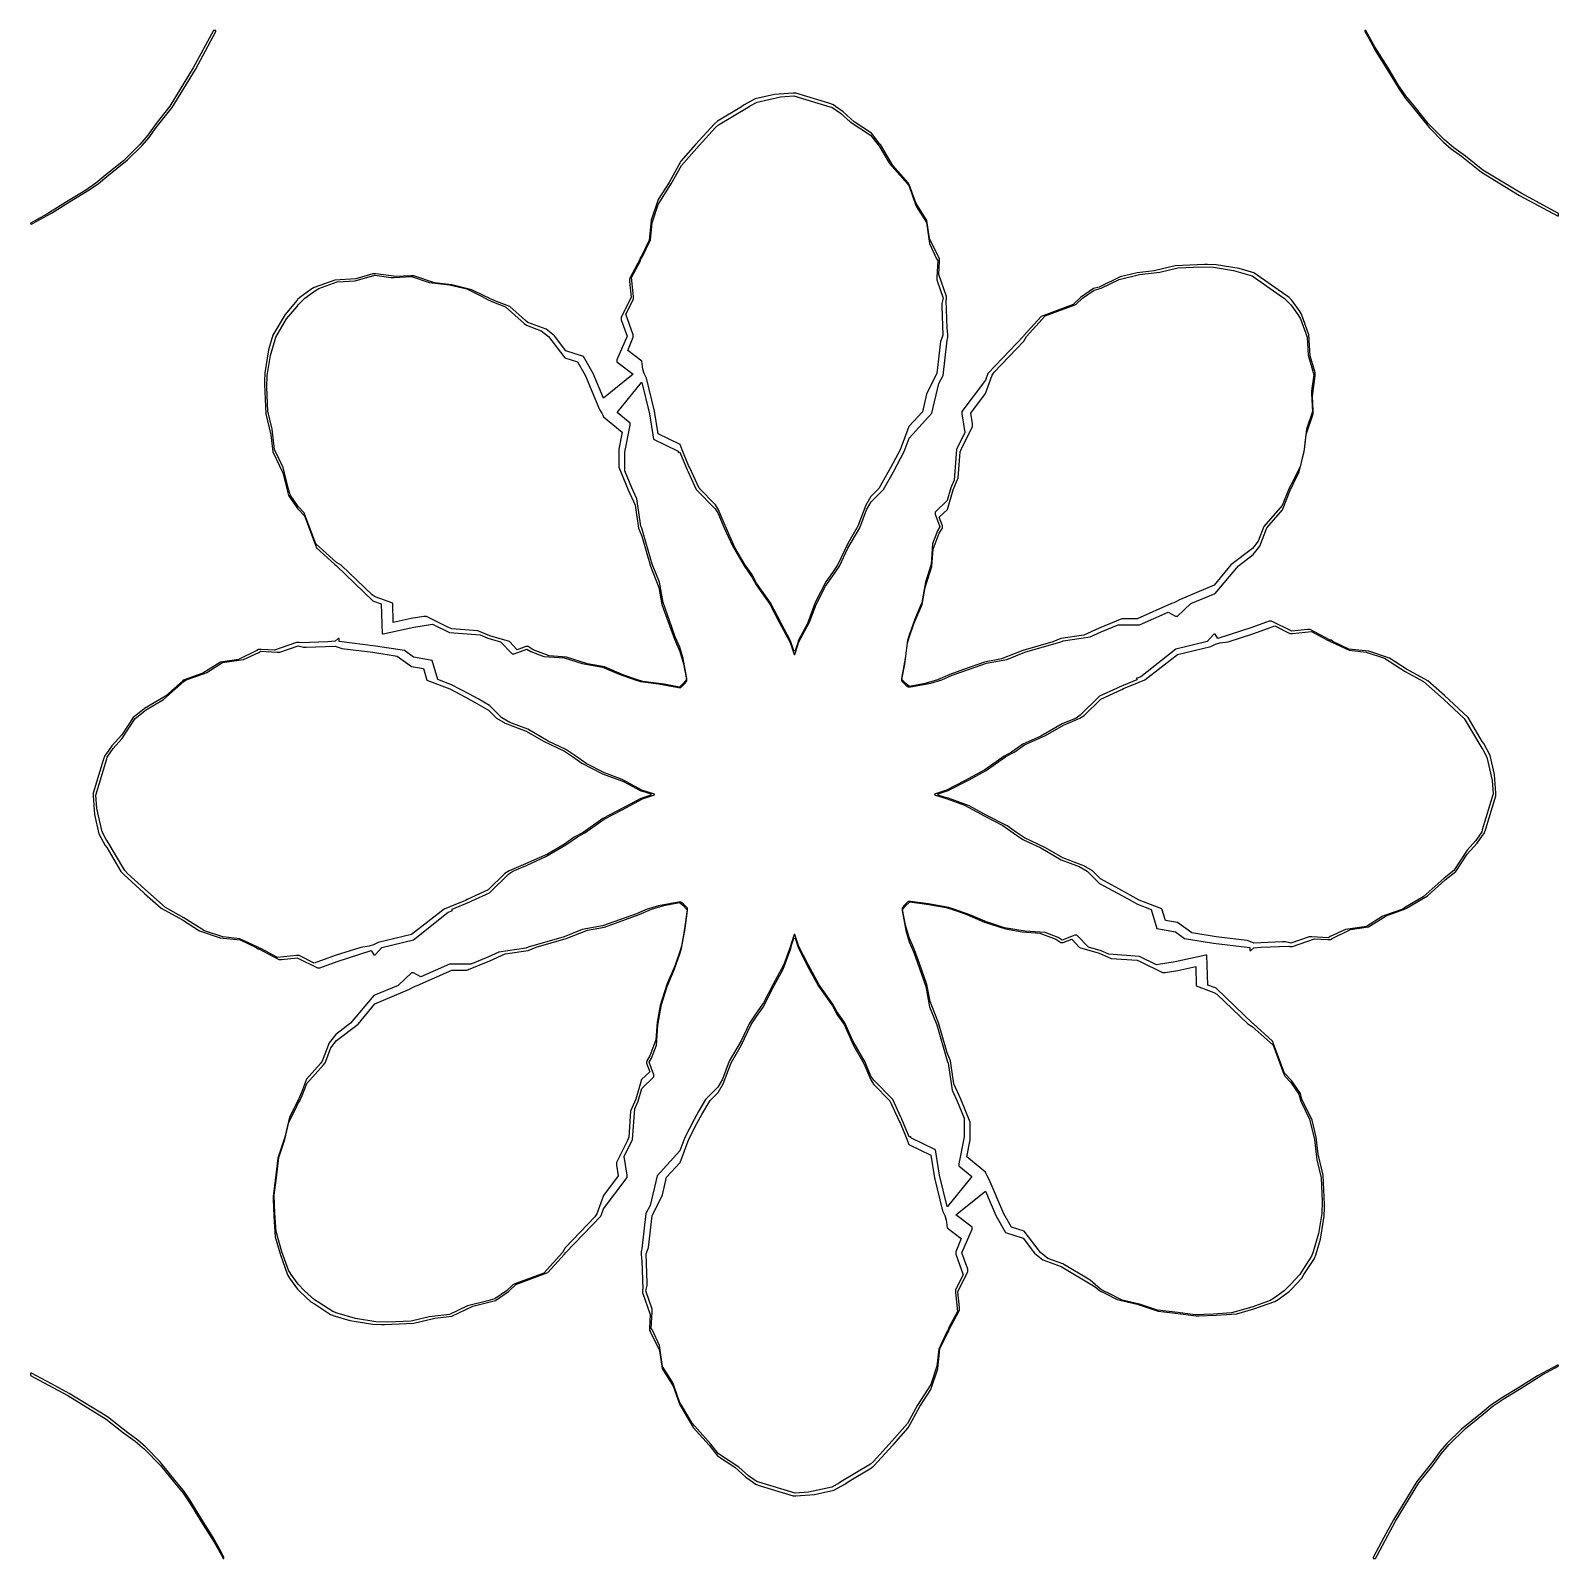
# Model space of a CAD drawing. Extents: x 65 to 85, y 65 to 85.
import ezdxf

# ---------------------------------------------------------------- set-up
doc = ezdxf.new("R2010")
doc.units = 0

msp = doc.modelspace()

# ---------------------------------------------------------------- linework, layer by layer
for points in [[(65.001, 82.468), (65.015, 82.467), (65.075, 82.498), (65.274, 82.609), (65.509, 82.756), (65.768, 82.913), (65.89, 82.997), (66.001, 83.088), (66.271, 83.305), (66.463, 83.494), (66.551, 83.597), (66.643, 83.728), (66.856, 83.992), (67.158, 84.49), (67.425, 84.985), (67.425, 84.999), (67.395, 84.999), (67.13, 84.509), (66.826, 84.008), (66.645, 83.782), (66.537, 83.629), (66.432, 83.506), (66.219, 83.296), (65.988, 83.111), (65.857, 83.003), (65.711, 82.903), (65.491, 82.77), (65.216, 82.597), (65.049, 82.505), (65.001, 82.48), (65.001, 82.468)], [(82.467, 84.999), (82.467, 84.985), (82.502, 84.92), (82.609, 84.726), (82.756, 84.491), (82.913, 84.232), (82.997, 84.11), (83.088, 83.999), (83.305, 83.729), (83.494, 83.537), (83.597, 83.449), (83.728, 83.357), (83.992, 83.144), (84.49, 82.842), (84.985, 82.575), (84.999, 82.575), (84.999, 82.605), (84.509, 82.87), (84.008, 83.173), (83.782, 83.355), (83.629, 83.463), (83.506, 83.568), (83.296, 83.781), (83.111, 84.012), (83.003, 84.143), (82.903, 84.288), (82.77, 84.509), (82.597, 84.784), (82.505, 84.95), (82.48, 84.999), (82.467, 84.999)], [(68.172, 79.486), (68.303, 79.212), (68.358, 78.985), (68.379, 78.915), (68.496, 78.743), (68.585, 78.648), (68.743, 78.227), (68.985, 78.009), (69.002, 77.996), (69.48, 77.537), (69.489, 77.531), (69.589, 77.495), (69.601, 77.101), (69.618, 77.101), (70.016, 77.19), (70.261, 77.229), (70.485, 77.119), (70.886, 77.091), (70.987, 77.047), (71.152, 76.998), (71.303, 76.842), (71.331, 76.842), (71.497, 76.904), (71.549, 76.871), (71.719, 76.806), (71.984, 76.789), (72.22, 76.715), (72.486, 76.668), (72.704, 76.573), (72.915, 76.5), (72.984, 76.479), (73.218, 76.448), (73.482, 76.399), (73.511, 76.399), (73.568, 76.456), (73.592, 76.487), (73.592, 76.518), (73.544, 76.78), (73.5, 76.93), (73.439, 77.065), (73.366, 77.278), (73.279, 77.514), (73.232, 77.779), (73.139, 78.013), (73, 78.485), (72.988, 78.514), (72.936, 78.87), (72.873, 79.012), (72.779, 79.236), (72.78, 79.482), (72.85, 79.833), (72.85, 79.861), (72.677, 80.001), (72.996, 80.393), (73.001, 80.392), (73.1, 79.984), (73.156, 79.651), (73.478, 79.493), (73.478, 79.478), (73.499, 79.479), (73.594, 79.251), (73.609, 79.224), (73.714, 78.992), (73.962, 78.741), (73.998, 78.686), (74.076, 78.501), (74.187, 78.255), (74.341, 77.991), (74.445, 77.841), (74.498, 77.743), (74.678, 77.491), (74.8, 77.255), (74.943, 76.988), (74.995, 76.833), (75.005, 76.833), (75.04, 76.94), (75.053, 76.988), (75.196, 77.254), (75.282, 77.488), (75.404, 77.726), (75.503, 77.863), (75.59, 77.99), (75.699, 78.225), (75.853, 78.489), (75.942, 78.724), (76.003, 78.832), (76.163, 78.993), (76.297, 79.225), (76.435, 79.489), (76.502, 79.664), (76.798, 79.99), (76.891, 80.378), (76.944, 80.486), (76.999, 80.947), (77.005, 80.982), (77.005, 81.019), (76.999, 81.105), (76.986, 81.469), (76.989, 81.482), (76.989, 81.516), (76.888, 81.808), (76.896, 81.98), (76.896, 82.014), (76.883, 82.037), (76.768, 82.279), (76.734, 82.512), (76.587, 82.742), (76.501, 82.986), (76.487, 83.007), (76.286, 83.232), (76.126, 83.507), (76.119, 83.514), (76.006, 83.657), (75.782, 83.804), (75.636, 83.935), (75.538, 84.003), (75.509, 84.025), (75.449, 84.047), (75.017, 84.179), (74.981, 84.179), (74.739, 84.16), (74.487, 84.104), (74.333, 84.021), (74.305, 84.002), (73.992, 83.815), (73.952, 83.78), (73.704, 83.506), (73.513, 83.291), (73.358, 83.009), (73.214, 82.786), (73.126, 82.516), (73.097, 82.255), (72.998, 82.048), (72.982, 82.023), (72.981, 82.013), (72.84, 81.75), (72.84, 81.716), (72.863, 81.509), (72.731, 81.245), (72.731, 81.214), (72.809, 81.001), (72.676, 80.69), (72.676, 80.665), (72.889, 80.5), (72.501, 80.189), (72.366, 80.51), (72.237, 80.733), (72.007, 80.807), (71.857, 81.005), (71.748, 81.09), (71.51, 81.18), (71.479, 81.203), (71.274, 81.387), (71.1, 81.451), (71.01, 81.492), (70.995, 81.501), (70.936, 81.527), (70.778, 81.607), (70.516, 81.671), (70.29, 81.698), (70.017, 81.787), (69.98, 81.787), (69.785, 81.778), (69.519, 81.815), (69.483, 81.815), (69.259, 81.75), (68.984, 81.732), (68.714, 81.636), (68.669, 81.609), (68.524, 81.504), (68.497, 81.477), (68.492, 81.469), (68.333, 81.283), (68.17, 81.011), (68.115, 80.82), (68.068, 80.518), (68.064, 80.404), (68.063, 80.365), (68.079, 79.983), (68.145, 79.709), (68.172, 79.486)], [(72.89, 81.016), (72.792, 81.285), (72.892, 81.485), (72.892, 81.519), (72.865, 81.766), (72.983, 81.987), (72.985, 82.001), (73.002, 82.026), (73.113, 82.262), (73.138, 82.484), (73.215, 82.724), (73.387, 82.991), (73.522, 83.234), (73.753, 83.494), (73.966, 83.73), (74.007, 83.767), (74.395, 83.998), (74.412, 84.009), (74.513, 84.063), (74.818, 84.132), (74.991, 84.145), (75.464, 84.001), (75.489, 83.995), (75.604, 83.916), (75.728, 83.805), (75.994, 83.629), (76.093, 83.504), (76.104, 83.493), (76.242, 83.257), (76.477, 82.993), (76.499, 82.961), (76.582, 82.724), (76.595, 82.691), (76.726, 82.487), (76.766, 82.211), (76.86, 82.013), (76.874, 81.988), (76.864, 81.771), (76.863, 81.735), (76.946, 81.497), (76.93, 81.427), (76.93, 81.389), (76.943, 81.013), (76.927, 80.974), (76.912, 80.927), (76.862, 80.514), (76.729, 80.242), (76.674, 80.01), (76.498, 79.816), (76.383, 79.511), (76.263, 79.285), (76.103, 79.007), (75.997, 78.9), (75.933, 78.786), (75.828, 78.511), (75.696, 78.285), (75.569, 78.009), (75.497, 77.905), (75.409, 77.784), (75.27, 77.511), (75.169, 77.236), (75.048, 77.012), (75.034, 76.96), (75.008, 76.881), (74.992, 76.881), (74.948, 77.012), (74.828, 77.235), (74.686, 77.509), (74.502, 77.766), (74.44, 77.882), (74.352, 78.009), (74.22, 78.235), (74.091, 78.522), (74.001, 78.735), (73.964, 78.793), (73.751, 79.008), (73.626, 79.285), (73.613, 79.308), (73.528, 79.512), (73.503, 79.581), (73.217, 79.722), (73.168, 80.016), (73.062, 80.451), (73.033, 80.512), (73.014, 80.569), (73, 80.671), (72.817, 80.813), (72.89, 80.984), (72.89, 81.016)], [(68.099, 80.482), (68.14, 80.744), (68.21, 80.988), (68.353, 81.227), (68.49, 81.387), (68.503, 81.41), (68.589, 81.496), (68.717, 81.589), (68.776, 81.623), (69.016, 81.709), (69.251, 81.724), (69.505, 81.798), (69.716, 81.769), (69.755, 81.769), (69.988, 81.779), (70.219, 81.703), (70.484, 81.672), (70.713, 81.617), (70.901, 81.521), (70.953, 81.498), (70.99, 81.474), (71.062, 81.442), (71.216, 81.385), (71.461, 81.165), (71.49, 81.144), (71.684, 81.07), (71.781, 80.995), (71.993, 80.715), (72.159, 80.662), (72.259, 80.489), (72.449, 80.039), (72.479, 79.99), (72.492, 79.964), (72.498, 79.941), (72.744, 79.742), (72.699, 79.518), (72.699, 79.286), (72.824, 78.988), (72.913, 78.788), (72.957, 78.485), (73, 78.381), (73.116, 77.987), (73.225, 77.711), (73.265, 77.485), (73.366, 77.212), (73.428, 77.033), (73.5, 76.873), (73.547, 76.71), (73.585, 76.507), (73.55, 76.462), (73.493, 76.405), (73.292, 76.442), (73.016, 76.479), (72.947, 76.5), (72.766, 76.562), (72.514, 76.673), (72.29, 76.712), (72.016, 76.798), (71.79, 76.813), (71.58, 76.892), (71.514, 76.935), (71.484, 76.935), (71.372, 76.894), (71.268, 77.001), (71.013, 77.076), (70.855, 77.144), (70.515, 77.168), (70.473, 77.187), (70.184, 77.33), (70.15, 77.33), (69.984, 77.304), (69.748, 77.251), (69.741, 77.505), (69.511, 77.589), (69.472, 77.613), (69.066, 78.003), (69.007, 78.038), (68.736, 78.283), (68.593, 78.662), (68.582, 78.685), (68.504, 78.769), (68.398, 78.923), (68.371, 79.015), (68.307, 79.278), (68.194, 79.514), (68.162, 79.781), (68.105, 80.017), (68.093, 80.328), (68.099, 80.482)], [(76.399, 76.489), (76.456, 76.431), (76.487, 76.408), (76.518, 76.408), (76.783, 76.457), (76.93, 76.5), (77.065, 76.561), (77.278, 76.634), (77.515, 76.721), (77.779, 76.768), (78.013, 76.861), (78.485, 77), (78.515, 77.012), (78.87, 77.064), (79.012, 77.127), (79.236, 77.221), (79.516, 77.22), (79.891, 77.386), (79.985, 77.334), (80.012, 77.334), (80.188, 77.498), (80.507, 77.633), (80.81, 77.995), (81.005, 78.143), (81.09, 78.252), (81.181, 78.491), (81.387, 78.726), (81.491, 78.99), (81.501, 79.005), (81.527, 79.064), (81.607, 79.222), (81.671, 79.484), (81.698, 79.71), (81.787, 79.983), (81.787, 80.02), (81.778, 80.215), (81.815, 80.481), (81.815, 80.517), (81.75, 80.741), (81.732, 81.016), (81.636, 81.286), (81.609, 81.331), (81.504, 81.476), (81.476, 81.504), (81.011, 81.829), (80.82, 81.885), (80.518, 81.931), (80.404, 81.936), (80.365, 81.936), (79.983, 81.921), (79.709, 81.854), (79.484, 81.828), (79.262, 81.774), (78.988, 81.642), (78.915, 81.621), (78.743, 81.504), (78.648, 81.415), (78.227, 81.256), (78.002, 81.007), (77.997, 80.999), (77.537, 80.52), (77.531, 80.511), (77.499, 80.421), (77.191, 80.013), (77.191, 79.982), (77.229, 79.739), (77.119, 79.514), (77.091, 79.114), (77.047, 79.013), (76.998, 78.848), (76.842, 78.696), (76.842, 78.669), (76.904, 78.503), (76.871, 78.451), (76.806, 78.281), (76.789, 78.016), (76.715, 77.78), (76.668, 77.514), (76.573, 77.295), (76.5, 77.085), (76.479, 77.016), (76.448, 76.782), (76.399, 76.518), (76.399, 76.489)], [(76.479, 76.984), (76.5, 77.053), (76.563, 77.234), (76.673, 77.486), (76.712, 77.71), (76.798, 77.984), (76.813, 78.209), (76.892, 78.42), (76.935, 78.486), (76.935, 78.516), (76.894, 78.628), (77.001, 78.732), (77.076, 78.987), (77.144, 79.145), (77.168, 79.485), (77.187, 79.526), (77.33, 79.816), (77.33, 79.85), (77.308, 79.992), (77.501, 80.249), (77.589, 80.489), (77.613, 80.528), (78.003, 80.934), (78.038, 80.993), (78.283, 81.263), (78.662, 81.406), (78.685, 81.418), (78.769, 81.496), (78.923, 81.602), (79.012, 81.628), (79.248, 81.741), (79.516, 81.806), (79.781, 81.838), (80.017, 81.895), (80.328, 81.907), (80.482, 81.9), (80.744, 81.86), (80.989, 81.789), (81.386, 81.511), (81.41, 81.497), (81.496, 81.41), (81.589, 81.282), (81.623, 81.224), (81.709, 80.984), (81.724, 80.749), (81.798, 80.494), (81.769, 80.284), (81.769, 80.245), (81.779, 80.012), (81.703, 79.781), (81.673, 79.516), (81.617, 79.287), (81.521, 79.099), (81.498, 79.047), (81.475, 79.01), (81.385, 78.784), (81.144, 78.509), (81.07, 78.316), (80.995, 78.218), (80.712, 78.005), (80.493, 77.742), (80.039, 77.55), (79.99, 77.521), (79.964, 77.508), (79.936, 77.5), (79.485, 77.3), (79.286, 77.301), (78.988, 77.175), (78.788, 77.087), (78.485, 77.042), (78.381, 77), (77.987, 76.884), (77.711, 76.774), (77.485, 76.734), (77.212, 76.634), (77.033, 76.572), (76.873, 76.5), (76.71, 76.452), (76.507, 76.415), (76.462, 76.45), (76.405, 76.507), (76.442, 76.708), (76.479, 76.984)], [(76.833, 74.995), (76.94, 74.959), (76.986, 74.947), (77.224, 74.86), (77.49, 74.717), (77.726, 74.596), (77.863, 74.497), (77.99, 74.409), (78.225, 74.301), (78.489, 74.147), (78.724, 74.057), (78.832, 73.997), (78.993, 73.837), (79.341, 73.647), (79.489, 73.564), (79.67, 73.496), (79.742, 73.244), (79.988, 73.202), (80.105, 73.117), (80.483, 73.056), (80.96, 72.999), (80.96, 72.959), (80.971, 72.96), (81.012, 72.994), (81.105, 73.001), (81.469, 73.014), (81.482, 73.011), (81.516, 73.011), (81.808, 73.112), (81.98, 73.104), (82.014, 73.104), (82.037, 73.117), (82.279, 73.232), (82.512, 73.266), (82.742, 73.413), (82.986, 73.499), (83.009, 73.514), (83.283, 73.674), (83.515, 73.881), (83.657, 73.994), (83.804, 74.218), (83.935, 74.364), (84.003, 74.462), (84.025, 74.49), (84.047, 74.551), (84.179, 74.983), (84.179, 75.019), (84.16, 75.261), (84.104, 75.512), (84.021, 75.667), (84.002, 75.694), (83.816, 76.007), (83.506, 76.295), (83.291, 76.487), (83.009, 76.642), (82.786, 76.786), (82.516, 76.874), (82.255, 76.903), (82.048, 77.001), (82.023, 77.018), (82.013, 77.019), (81.75, 77.16), (81.716, 77.16), (81.509, 77.137), (81.245, 77.269), (81.214, 77.269), (80.987, 77.186), (80.541, 77.042), (80.508, 77.099), (80.489, 77.098), (80.4, 77.001), (79.989, 76.901), (79.531, 76.542), (79.484, 76.522), (79.478, 76.522), (79.479, 76.501), (79.251, 76.405), (79.225, 76.39), (78.992, 76.286), (78.741, 76.037), (78.686, 76.001), (78.502, 75.924), (78.225, 75.762), (77.99, 75.658), (77.841, 75.555), (77.743, 75.502), (77.491, 75.322), (77.225, 75.179), (76.988, 75.057), (76.833, 75.005), (76.833, 74.995)], [(77.012, 75.052), (77.285, 75.193), (77.509, 75.313), (77.766, 75.498), (77.882, 75.56), (78.01, 75.648), (78.285, 75.771), (78.522, 75.908), (78.735, 75.998), (78.793, 76.036), (79.008, 76.249), (79.285, 76.374), (79.308, 76.387), (79.512, 76.472), (79.586, 76.499), (80.011, 76.831), (80.451, 76.938), (80.512, 76.967), (80.569, 76.986), (80.677, 77), (81.013, 77.108), (81.285, 77.208), (81.485, 77.108), (81.519, 77.108), (81.766, 77.135), (81.987, 77.017), (82, 77.015), (82.026, 76.998), (82.262, 76.887), (82.484, 76.862), (82.724, 76.784), (82.991, 76.612), (83.234, 76.478), (83.494, 76.247), (83.766, 75.993), (83.998, 75.605), (84.009, 75.587), (84.063, 75.487), (84.132, 75.182), (84.145, 75.009), (84.001, 74.536), (83.995, 74.511), (83.916, 74.396), (83.805, 74.272), (83.629, 74.006), (83.503, 73.906), (83.227, 73.66), (82.998, 73.526), (82.961, 73.501), (82.724, 73.417), (82.691, 73.404), (82.488, 73.274), (82.211, 73.234), (82.013, 73.14), (81.988, 73.126), (81.771, 73.136), (81.735, 73.136), (81.497, 73.054), (81.427, 73.07), (81.389, 73.07), (81.013, 73.056), (80.974, 73.072), (80.926, 73.088), (80.517, 73.137), (80.2, 73.188), (80.011, 73.325), (79.854, 73.352), (79.81, 73.504), (79.511, 73.617), (79.244, 73.767), (79.007, 73.896), (78.9, 74.003), (78.786, 74.067), (78.511, 74.172), (78.285, 74.304), (78.009, 74.431), (77.905, 74.503), (77.784, 74.591), (77.51, 74.731), (77.286, 74.851), (77.014, 74.951), (76.96, 74.965), (76.881, 74.992), (76.881, 75.008), (77.012, 75.052)], [(65.84, 74.739), (65.896, 74.487), (65.979, 74.333), (65.998, 74.305), (66.184, 73.992), (66.22, 73.952), (66.483, 73.713), (66.493, 73.705), (66.709, 73.513), (66.991, 73.358), (67.214, 73.214), (67.484, 73.126), (67.745, 73.097), (67.952, 72.998), (67.976, 72.982), (67.987, 72.981), (68.25, 72.84), (68.284, 72.84), (68.491, 72.863), (68.755, 72.731), (68.786, 72.731), (69.013, 72.814), (69.459, 72.957), (69.492, 72.901), (69.511, 72.901), (69.6, 72.999), (70.011, 73.099), (70.469, 73.458), (70.516, 73.478), (70.521, 73.478), (70.521, 73.499), (70.749, 73.595), (70.775, 73.61), (71.008, 73.714), (71.259, 73.962), (71.314, 73.998), (71.499, 74.076), (71.745, 74.187), (72.009, 74.341), (72.159, 74.445), (72.257, 74.498), (72.509, 74.678), (72.745, 74.8), (73.012, 74.943), (73.166, 74.995), (73.166, 75.005), (73.06, 75.04), (73.012, 75.053), (72.746, 75.196), (72.511, 75.282), (72.274, 75.404), (72.137, 75.503), (72.009, 75.59), (71.775, 75.699), (71.511, 75.853), (71.276, 75.942), (71.168, 76.003), (71.007, 76.163), (70.858, 76.252), (70.748, 76.312), (70.511, 76.435), (70.33, 76.504), (70.258, 76.756), (70.012, 76.797), (69.894, 76.883), (69.517, 76.943), (69.04, 77.001), (69.04, 77.04), (69.029, 77.04), (68.988, 77.006), (68.894, 76.999), (68.531, 76.986), (68.518, 76.989), (68.483, 76.989), (68.192, 76.888), (68.019, 76.896), (67.985, 76.896), (67.962, 76.883), (67.721, 76.768), (67.487, 76.734), (67.257, 76.587), (67.013, 76.501), (66.993, 76.487), (66.767, 76.286), (66.493, 76.126), (66.485, 76.119), (66.343, 76.006), (66.195, 75.782), (66.065, 75.636), (65.997, 75.538), (65.975, 75.509), (65.952, 75.449), (65.821, 75.017), (65.821, 74.981), (65.84, 74.739)], [(65.854, 74.991), (66, 75.466), (66.005, 75.489), (66.084, 75.604), (66.195, 75.728), (66.371, 75.994), (66.496, 76.094), (66.507, 76.104), (66.743, 76.242), (67.008, 76.478), (67.038, 76.499), (67.276, 76.582), (67.309, 76.596), (67.512, 76.726), (67.789, 76.766), (67.987, 76.86), (68.012, 76.874), (68.229, 76.864), (68.265, 76.863), (68.503, 76.946), (68.573, 76.93), (68.61, 76.93), (68.987, 76.943), (69.025, 76.927), (69.073, 76.912), (69.483, 76.863), (69.8, 76.812), (69.988, 76.674), (70.146, 76.648), (70.189, 76.496), (70.489, 76.383), (70.692, 76.276), (70.813, 76.21), (70.993, 76.103), (71.1, 75.997), (71.214, 75.933), (71.489, 75.828), (71.715, 75.696), (71.99, 75.569), (72.095, 75.497), (72.216, 75.409), (72.488, 75.27), (72.763, 75.169), (72.988, 75.048), (73.039, 75.034), (73.119, 75.008), (73.119, 74.992), (72.988, 74.948), (72.765, 74.828), (72.491, 74.687), (72.233, 74.502), (72.118, 74.44), (71.991, 74.352), (71.765, 74.22), (71.477, 74.091), (71.264, 74.001), (71.207, 73.964), (70.992, 73.751), (70.715, 73.626), (70.692, 73.613), (70.488, 73.528), (70.413, 73.501), (69.989, 73.169), (69.549, 73.062), (69.488, 73.033), (69.431, 73.014), (69.323, 72.999), (68.987, 72.891), (68.715, 72.792), (68.515, 72.892), (68.481, 72.892), (68.234, 72.865), (68.013, 72.983), (67.999, 72.985), (67.974, 73.002), (67.738, 73.113), (67.516, 73.138), (67.276, 73.215), (67.009, 73.387), (66.766, 73.522), (66.497, 73.759), (66.27, 73.966), (66.233, 74.007), (66.002, 74.395), (65.99, 74.412), (65.936, 74.512), (65.868, 74.818), (65.854, 74.991)], [(72.994, 68.981), (73.001, 68.894), (73.014, 68.531), (73.011, 68.518), (73.011, 68.483), (73.112, 68.192), (73.104, 68.019), (73.104, 67.985), (73.117, 67.962), (73.232, 67.721), (73.266, 67.487), (73.413, 67.257), (73.499, 67.013), (73.514, 66.991), (73.674, 66.717), (73.881, 66.485), (73.994, 66.343), (74.218, 66.195), (74.363, 66.064), (74.462, 65.997), (74.49, 65.975), (74.551, 65.952), (74.983, 65.821), (75.019, 65.821), (75.261, 65.84), (75.513, 65.896), (75.667, 65.979), (75.694, 65.998), (76.008, 66.185), (76.04, 66.212), (76.287, 66.483), (76.295, 66.493), (76.487, 66.709), (76.642, 66.991), (76.786, 67.214), (76.874, 67.484), (76.903, 67.745), (77.001, 67.951), (77.018, 67.976), (77.019, 67.987), (77.16, 68.25), (77.16, 68.284), (77.137, 68.491), (77.269, 68.755), (77.269, 68.786), (77.191, 68.999), (77.324, 69.309), (77.324, 69.335), (77.111, 69.5), (77.499, 69.81), (77.634, 69.489), (77.763, 69.267), (77.993, 69.193), (78.143, 68.995), (78.252, 68.91), (78.489, 68.82), (78.935, 68.554), (78.992, 68.507), (79.005, 68.498), (79.064, 68.473), (79.222, 68.392), (79.486, 68.328), (79.759, 68.239), (79.983, 68.213), (80.256, 68.175), (80.295, 68.175), (80.519, 68.185), (80.791, 68.202), (81.013, 68.267), (81.286, 68.364), (81.331, 68.391), (81.476, 68.496), (81.505, 68.525), (81.639, 68.67), (81.666, 68.716), (81.804, 68.928), (81.829, 68.987), (81.885, 69.18), (81.931, 69.482), (81.936, 69.596), (81.936, 69.635), (81.921, 70.017), (81.854, 70.291), (81.828, 70.516), (81.774, 70.738), (81.642, 71.012), (81.621, 71.085), (81.504, 71.257), (81.415, 71.352), (81.256, 71.773), (81.007, 71.998), (80.998, 72.003), (80.52, 72.463), (80.511, 72.468), (80.41, 72.505), (80.399, 72.898), (80.382, 72.899), (79.984, 72.809), (79.739, 72.771), (79.514, 72.881), (79.114, 72.909), (79.013, 72.953), (78.848, 73.001), (78.696, 73.157), (78.669, 73.157), (78.503, 73.095), (78.451, 73.129), (78.281, 73.193), (78.018, 73.21), (77.75, 73.257), (77.513, 73.332), (77.295, 73.427), (77.085, 73.5), (77.015, 73.521), (76.752, 73.569), (76.519, 73.6), (76.489, 73.6), (76.432, 73.543), (76.408, 73.513), (76.408, 73.482), (76.456, 73.22), (76.5, 73.07), (76.56, 72.934), (76.634, 72.722), (76.721, 72.485), (76.768, 72.221), (76.861, 71.987), (77, 71.515), (77.012, 71.485), (77.064, 71.13), (77.127, 70.988), (77.221, 70.764), (77.22, 70.518), (77.15, 70.167), (77.15, 70.139), (77.323, 69.999), (77.004, 69.607), (76.999, 69.608), (76.899, 70.016), (76.844, 70.349), (76.522, 70.507), (76.522, 70.521), (76.501, 70.521), (76.405, 70.749), (76.39, 70.775), (76.286, 71.008), (76.037, 71.259), (76.001, 71.314), (75.924, 71.497), (75.762, 71.775), (75.658, 72.01), (75.555, 72.159), (75.502, 72.257), (75.322, 72.509), (75.179, 72.775), (75.057, 73.012), (75.005, 73.166), (74.995, 73.166), (74.959, 73.06), (74.947, 73.014), (74.86, 72.776), (74.717, 72.51), (74.596, 72.274), (74.497, 72.137), (74.409, 72.009), (74.301, 71.775), (74.147, 71.511), (74.057, 71.276), (73.997, 71.168), (73.837, 71.007), (73.748, 70.858), (73.688, 70.748), (73.564, 70.511), (73.498, 70.336), (73.202, 70.01), (73.109, 69.622), (73.056, 69.514), (73.001, 69.053), (72.995, 69.018), (72.994, 68.981)], [(76.508, 73.595), (76.758, 73.562), (76.985, 73.52), (77.053, 73.5), (77.234, 73.437), (77.487, 73.327), (77.76, 73.241), (77.982, 73.201), (78.209, 73.187), (78.42, 73.108), (78.486, 73.065), (78.516, 73.065), (78.628, 73.106), (78.732, 72.998), (78.987, 72.923), (79.145, 72.855), (79.485, 72.831), (79.526, 72.813), (79.816, 72.669), (79.85, 72.669), (80.016, 72.696), (80.252, 72.748), (80.259, 72.495), (80.489, 72.41), (80.528, 72.387), (80.934, 71.997), (80.992, 71.962), (81.263, 71.717), (81.406, 71.338), (81.418, 71.315), (81.496, 71.231), (81.602, 71.076), (81.628, 70.988), (81.741, 70.752), (81.806, 70.484), (81.838, 70.219), (81.895, 69.983), (81.907, 69.672), (81.9, 69.518), (81.86, 69.255), (81.79, 69.013), (81.767, 68.958), (81.647, 68.774), (81.613, 68.716), (81.495, 68.589), (81.41, 68.504), (81.282, 68.411), (81.224, 68.376), (80.986, 68.291), (80.719, 68.214), (80.481, 68.199), (80.244, 68.188), (80.017, 68.22), (79.75, 68.251), (79.514, 68.328), (79.287, 68.383), (79.099, 68.479), (79.047, 68.501), (79.007, 68.527), (78.868, 68.642), (78.511, 68.855), (78.316, 68.929), (78.218, 69.005), (78.007, 69.284), (77.841, 69.338), (77.741, 69.51), (77.55, 69.961), (77.521, 70.01), (77.508, 70.035), (77.502, 70.058), (77.256, 70.258), (77.3, 70.482), (77.301, 70.713), (77.175, 71.012), (77.087, 71.212), (77.042, 71.514), (77, 71.619), (76.884, 72.013), (76.774, 72.289), (76.734, 72.514), (76.634, 72.788), (76.572, 72.967), (76.5, 73.127), (76.452, 73.29), (76.415, 73.493), (76.45, 73.537), (76.508, 73.595)], [(68.267, 68.986), (68.364, 68.714), (68.391, 68.669), (68.496, 68.524), (68.525, 68.495), (68.67, 68.361), (68.716, 68.334), (68.928, 68.195), (68.987, 68.171), (69.18, 68.115), (69.482, 68.068), (69.596, 68.064), (69.635, 68.063), (70.017, 68.079), (70.291, 68.145), (70.514, 68.172), (70.788, 68.303), (71.015, 68.358), (71.085, 68.379), (71.257, 68.496), (71.352, 68.585), (71.773, 68.744), (71.991, 68.985), (72.004, 69.002), (72.463, 69.48), (72.468, 69.489), (72.501, 69.579), (72.809, 69.987), (72.809, 70.018), (72.771, 70.261), (72.881, 70.485), (72.909, 70.886), (72.953, 70.987), (73.001, 71.152), (73.157, 71.303), (73.157, 71.331), (73.096, 71.497), (73.129, 71.549), (73.194, 71.719), (73.21, 71.982), (73.257, 72.25), (73.332, 72.487), (73.427, 72.704), (73.5, 72.915), (73.521, 72.985), (73.569, 73.248), (73.6, 73.481), (73.6, 73.511), (73.543, 73.568), (73.513, 73.592), (73.482, 73.592), (73.22, 73.544), (73.07, 73.5), (72.934, 73.439), (72.724, 73.366), (72.485, 73.279), (72.221, 73.232), (71.987, 73.139), (71.515, 73), (71.485, 72.988), (71.13, 72.936), (70.988, 72.873), (70.764, 72.779), (70.484, 72.78), (70.108, 72.614), (70.015, 72.666), (69.988, 72.666), (69.812, 72.502), (69.493, 72.367), (69.19, 72.005), (68.995, 71.857), (68.91, 71.748), (68.819, 71.51), (68.797, 71.479), (68.613, 71.274), (68.548, 71.1), (68.508, 71.01), (68.498, 70.995), (68.473, 70.936), (68.392, 70.778), (68.328, 70.514), (68.239, 70.24), (68.213, 70.017), (68.175, 69.743), (68.175, 69.705), (68.185, 69.481), (68.202, 69.209), (68.267, 68.986)], [(68.251, 70.249), (68.328, 70.486), (68.383, 70.713), (68.479, 70.901), (68.501, 70.953), (68.525, 70.99), (68.558, 71.062), (68.615, 71.216), (68.834, 71.461), (68.856, 71.49), (68.929, 71.684), (69.005, 71.781), (69.288, 71.995), (69.507, 72.258), (69.961, 72.45), (70.01, 72.479), (70.035, 72.492), (70.063, 72.5), (70.515, 72.699), (70.713, 72.699), (71.012, 72.824), (71.212, 72.913), (71.514, 72.957), (71.619, 73), (72.013, 73.116), (72.289, 73.225), (72.514, 73.265), (72.788, 73.366), (72.967, 73.428), (73.127, 73.5), (73.29, 73.547), (73.493, 73.585), (73.537, 73.55), (73.595, 73.492), (73.562, 73.242), (73.52, 73.015), (73.5, 72.947), (73.437, 72.766), (73.327, 72.513), (73.241, 72.24), (73.201, 72.018), (73.187, 71.79), (73.108, 71.58), (73.065, 71.514), (73.064, 71.484), (73.106, 71.372), (72.998, 71.268), (72.923, 71.013), (72.855, 70.855), (72.832, 70.515), (72.813, 70.473), (72.67, 70.184), (72.669, 70.15), (72.692, 70.007), (72.499, 69.751), (72.411, 69.511), (72.387, 69.472), (71.997, 69.066), (71.962, 69.007), (71.717, 68.736), (71.338, 68.594), (71.315, 68.582), (71.231, 68.504), (71.077, 68.398), (70.985, 68.371), (70.722, 68.307), (70.486, 68.194), (70.219, 68.162), (69.983, 68.105), (69.672, 68.093), (69.518, 68.099), (69.255, 68.14), (69.013, 68.21), (68.958, 68.233), (68.774, 68.353), (68.716, 68.387), (68.588, 68.505), (68.504, 68.589), (68.411, 68.717), (68.376, 68.776), (68.291, 69.013), (68.214, 69.281), (68.199, 69.519), (68.188, 69.755), (68.22, 69.983), (68.251, 70.249)], [(73.126, 68.012), (73.136, 68.229), (73.136, 68.265), (73.054, 68.503), (73.07, 68.573), (73.07, 68.61), (73.057, 68.987), (73.072, 69.025), (73.088, 69.073), (73.138, 69.486), (73.271, 69.758), (73.326, 69.99), (73.502, 70.183), (73.617, 70.489), (73.723, 70.692), (73.789, 70.813), (73.897, 70.993), (74.003, 71.1), (74.067, 71.214), (74.172, 71.489), (74.304, 71.715), (74.431, 71.99), (74.503, 72.095), (74.591, 72.216), (74.731, 72.49), (74.851, 72.714), (74.951, 72.986), (74.965, 73.039), (74.992, 73.119), (75.008, 73.119), (75.052, 72.988), (75.193, 72.715), (75.313, 72.491), (75.498, 72.233), (75.56, 72.118), (75.648, 71.99), (75.771, 71.715), (75.908, 71.478), (75.998, 71.264), (76.036, 71.207), (76.249, 70.992), (76.374, 70.715), (76.387, 70.692), (76.472, 70.488), (76.497, 70.418), (76.783, 70.278), (76.832, 69.984), (76.938, 69.549), (76.967, 69.488), (76.986, 69.431), (76.999, 69.329), (77.183, 69.187), (77.11, 69.016), (77.11, 68.984), (77.208, 68.715), (77.108, 68.515), (77.108, 68.481), (77.135, 68.234), (77.017, 68.013), (77.015, 67.999), (76.998, 67.974), (76.887, 67.738), (76.862, 67.516), (76.785, 67.276), (76.612, 67.009), (76.478, 66.766), (76.24, 66.497), (76.034, 66.27), (75.993, 66.233), (75.605, 66.002), (75.587, 65.99), (75.487, 65.936), (75.182, 65.868), (75.009, 65.854), (74.533, 66), (74.511, 66.005), (74.396, 66.083), (74.272, 66.195), (74.006, 66.371), (73.906, 66.496), (73.659, 66.772), (73.522, 67.009), (73.501, 67.038), (73.417, 67.276), (73.404, 67.309), (73.274, 67.512), (73.234, 67.789), (73.14, 67.987), (73.126, 68.012)], [(65.049, 67.371), (65.488, 67.132), (65.992, 66.826), (66.217, 66.645), (66.371, 66.537), (66.494, 66.432), (66.703, 66.219), (66.889, 65.988), (66.997, 65.856), (67.096, 65.711), (67.23, 65.491), (67.403, 65.216), (67.498, 65.043), (67.52, 65.001), (67.532, 65.001), (67.532, 65.015), (67.498, 65.08), (67.391, 65.274), (67.244, 65.509), (67.087, 65.768), (67.003, 65.89), (66.912, 66.001), (66.695, 66.271), (66.506, 66.463), (66.403, 66.551), (66.272, 66.643), (66.008, 66.856), (65.507, 67.159), (65.275, 67.285), (65.08, 67.392), (65.015, 67.425), (65.001, 67.425), (65.001, 67.395), (65.049, 67.371)], [(82.604, 65.001), (82.629, 65.049), (82.868, 65.488), (83.173, 65.992), (83.355, 66.218), (83.463, 66.371), (83.568, 66.494), (83.781, 66.703), (84.012, 66.889), (84.143, 66.997), (84.288, 67.096), (84.509, 67.23), (84.784, 67.403), (84.957, 67.498), (84.999, 67.52), (84.999, 67.532), (84.985, 67.532), (84.92, 67.498), (84.726, 67.391), (84.491, 67.244), (84.232, 67.087), (84.11, 67.003), (83.999, 66.912), (83.729, 66.695), (83.537, 66.506), (83.449, 66.403), (83.357, 66.272), (83.144, 66.008), (82.841, 65.507), (82.715, 65.275), (82.607, 65.08), (82.575, 65.015), (82.575, 65.001), (82.604, 65.001)]]:
    msp.add_lwpolyline(points, close=True)

doc.saveas('drawing.dxf')
